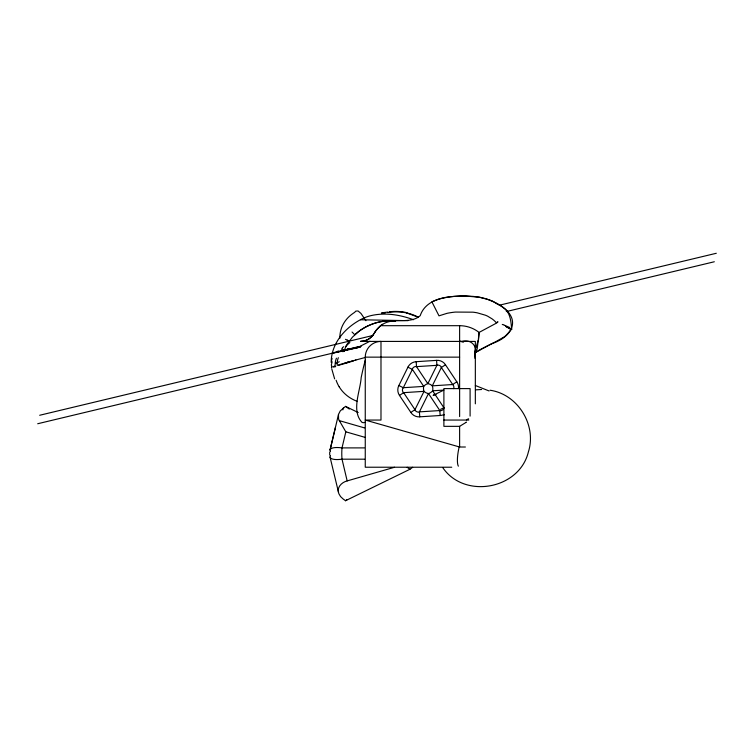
<?xml version="1.0" encoding="UTF-8"?>
<svg xmlns="http://www.w3.org/2000/svg" width="754" height="754" viewBox="0 0 754 754"><rect width="100%" height="100%" fill="white"/><g stroke="black" fill="none" stroke-linecap="round" stroke-linejoin="round"><path stroke-width="1.13" d="M474.681 352.514L474.737 352.815A15.73 15.73 0 0 1 475.34 357.142L474.643 352.024M474.643 351.864L476.113 346.991M329.705 452.089L329.705 455.001M331.185 362.391C331.213 342.533 346.34 326.275 363.475 318.188A55.381 42.252 33.5 0 1 371.42 315.521C385.417 312.382 400.148 314.748 413.437 319.724M478.347 339.724L477.15 349.13L474.737 352.815M478.413 338.866L479.073 332.429L496.094 323.306A5.872 5.872 0 0 1 496.905 322.797L497.753 322.128A1.178 1.178 0 0 1 497.942 321.788L496.264 322.674L495.566 321.977A1.319 1.319 0 0 0 495.34 321.656L494.04 320.45A3.45 3.45 0 0 0 493.738 320.167L493.304 319.837A12.205 12.205 0 0 1 492.871 319.507L492.55 319.244A13.233 13.233 0 0 0 492.004 318.819L487.423 316.058A10.264 10.264 0 0 1 486.933 315.86L486.123 315.502A21.461 21.461 0 0 0 485.482 315.229L477.15 312.806A60.885 60.885 0 0 0 472.975 312.175L455.407 312.071A77.69 77.69 0 0 0 447.047 313.325L438.998 315.841L431.882 301.817L437.414 299.621A63.477 63.477 0 0 1 442.918 298.141L443.795 297.953A93.939 93.939 0 0 1 453.88 296.426L464.134 295.936L473.691 296.426M331.543 360.666L332.062 358.348M358.197 412.551L345.53 406.368L340.271 410.883L338.499 414.417L330.148 449.657M342.863 409.865L343.315 407.961M338.499 414.417L338.555 418.866A27.775 13.695 5.1 0 0 338.65 419.158L338.753 419.441A25.297 12.469 5.1 0 0 339.328 420.638L345.832 431.816L342.014 447.895A15.721 3.591 90 0 0 342.014 459.186L347.17 480.911C342.165 482.108 337.076 486.773 338.414 492.334M330.054 449.95L335.436 427.48M365.256 360.167L363.777 366.001A358.518 358.518 0 0 0 361.175 377.594C360.224 391.496 351.072 410.76 362.005 422.363A3.977 3.977 0 0 0 363.928 422.645L365.256 422.306M332.146 361.732L331.289 365.134L332.024 366.463M476.179 346.84L478.573 339.309L479.073 332.429A31.451 31.451 0 0 0 459.62 325.69L380.582 325.69L377.556 328.546M403.315 387.716L412.381 369.394L407.933 367.189L398.875 385.52L403.315 387.716L423.72 386.397A6.286 4.675 -33.7 0 1 427.848 383.654L436.905 365.322L436.585 360.374L416.189 361.694A9.849 9.849 0 0 0 407.895 367.179M398.838 385.501A9.849 9.849 0 0 0 399.479 395.435L410.855 412.429L414.973 409.676L424.04 391.345A6.286 4.675 86.3 0 1 423.72 386.397L412.381 369.394M443.889 414.549A10.056 10.056 0 0 1 440.138 415.501L419.742 416.821L419.422 411.873L428.479 393.55A6.286 4.675 -33.7 0 0 432.608 390.798L443.889 390.072L433.154 395.36A6.286 3.11 0 0 1 436.029 394.549M458.423 388.602A9.425 9.425 0 0 0 458.507 386.642A9.877 9.877 0 0 0 456.801 381.788L445.473 364.766L441.354 367.518L432.287 385.85A6.286 4.675 86.3 0 1 432.608 390.798L443.889 407.716L440.534 409.375M336.35 352.486L336.689 351.835M342.57 347.896L343.456 346.67M376.058 330.441L375.011 331.996L377.509 328.593M376.095 330.384L380.327 325.898M380.516 325.747L380.582 325.69A18.388 18.388 0 0 1 382.636 324.333C393.956 317 410.119 324.644 420.214 315.662C424.766 301.902 439.836 297.406 452.975 296.511A103.157 103.157 0 0 1 464.332 295.936L479.619 297.274L489.403 299.885A27.125 27.125 0 0 1 490.807 300.422M380.647 325.643L382.636 324.333M330.054 457.131L338.838 493.681L340.563 496.575L343.164 499.016L345.53 500.722L347.01 499.657M345.53 500.722L409.931 469.271L412.664 467.291M475.416 352.533L474.775 352.966L476.735 351.675A67.606 67.606 0 0 1 478.441 350.638L481.429 348.932M399.507 395.416L403.635 392.664L424.04 391.345A6.286 4.675 26.3 0 0 428.479 393.55L439.827 410.553L440.138 415.501M475.463 352.504L492.975 343.079M416.189 361.694L416.5 366.642L427.848 383.654A6.286 4.675 26.3 0 1 432.287 385.85L452.692 384.531L456.82 381.778M350.195 349.432A53.986 1.376 -13.9 0 0 357.16 347.82L369.988 341.232M503.295 337.415C506.141 336.463 512.927 326.746 511.664 329.47C511.024 321.421 510.401 312.184 503.135 307.538A6.786 6.786 0 0 0 502.607 307.085L496.255 302.976L486.575 298.942A37.493 37.493 0 0 0 485.774 298.697L480.081 297.359A78.331 78.331 0 0 0 474.266 296.492M503.125 337.528L495.878 341.609M470.1 416.114L470.1 388.602L443.889 388.602L443.889 426.34L459.62 426.34L465.812 422.551M482.211 348.518L487.169 345.954M495.453 341.826L493.38 342.872M491.533 343.796C513.719 336.435 521.768 317.981 498.752 304.475C496.321 304.154 494.794 302.166 492.673 301.214M488.036 345.521L488.912 345.087M489.798 344.644L491.372 343.871M395.558 321.176C380.855 319.376 365.615 324.767 354.795 334.776A15.73 0.528 46.9 0 0 352.033 332.024M333.918 366.406L334.399 366.237M344.126 349.979L344.606 349.818A27.323 0.697 -13.9 0 1 345.511 349.526M334.437 366.208L335.191 365.963A15.73 14.194 79.2 0 1 336.444 358.207M347.255 349.008L348.037 348.782M347.17 480.911L394.531 467.263M346.972 362.457L348.141 362.137M349.319 361.816L337.189 365.313A15.73 13.421 78.5 0 1 338.348 357.698M348.659 361.995L350.506 361.486M350.431 361.505L352.231 361.015M351.713 361.157L354.154 360.487M354.06 360.506L355.916 360.007M355.388 360.148L365.256 357.471M357.16 347.82L360.535 346.991M39.679 415.266L373.418 335.36M499.139 305.266L716.3 253.278M358.536 346.699L332.316 352.976A34.759 0.886 -13.9 0 0 334.974 352.721M37.7 423.739L361.157 346.312M506.311 311.562L714.321 261.761M360.101 346.831L355.228 347.952M350.195 349.432L335.605 352.599M354.38 348.141L356.039 347.764M354.748 348.056L346.887 349.781A15.73 13.421 78.5 0 0 342.863 351.722M382.325 313.296L385.049 312.778L381.958 313.353M382.928 313.202L385.153 312.787M381.42 312.882L387.829 312.062M387.81 312.542C398.121 310.987 409.139 312.109 418.347 317.274M344.239 350.29L342.401 350.261M475.859 389.846L481.618 389.507M416.5 366.642L436.905 365.322M419.422 411.873L439.827 410.553M360.478 341.421L364.616 340.865L368.517 339.215L372.108 336.275L374.983 332.052L374.21 333.362A15.73 15.73 0 0 1 360.478 341.421L475.34 341.421L475.34 403.824M463.625 341.939L463.135 341.816A15.73 15.73 0 0 0 459.62 341.421L461.231 341.421M451.75 467.226L365.256 467.226L365.256 357.142L459.62 357.142M443.889 420.053L468.809 420.053M365.256 357.142A15.73 15.73 0 0 1 380.987 341.421L380.987 420.053L365.256 420.053L459.62 447.009L465.406 447.009M364.361 447.895L342.014 447.895A15.73 4.929 13.4 0 0 330.469 451.58M364.597 459.186L342.014 459.186A15.73 4.929 -13.4 0 1 330.469 455.501M462.042 341.421C470.317 339.036 477.225 345.153 475.331 353.419M360.459 319.762L408.037 320.657M460.411 341.439L463.135 341.816M490.081 390.242C517.932 394.257 536.999 425.369 528.365 451.995C519.299 489.393 464.341 499.44 442.702 467.546M406.576 312.929L418.074 317.123M339.328 420.638L364.625 427.933M345.832 431.816L365.011 437.348M475.34 385.492L489.092 390.958M356.981 401.269C349.715 398.527 343.24 393.513 339.206 386.83M492.437 301.11L491.043 300.516M509.761 327.538L504.313 325.181M503.832 324.965L503.333 324.757M345.455 339.309L349.159 341.176M347.236 340.139L348.188 340.638M502.729 324.682L502.258 324.418M505.651 326.322L507.037 327.113M505.934 326.482L510.599 329.14L507.555 327.406M349.328 409.083L348.659 408.621M348.197 408.291L345.53 406.368M407.198 467.291L409.931 469.271M441.354 367.518L452.692 384.531M403.635 392.664L414.973 409.676M365.926 320.714L360.959 313.447L358.084 310.987L355.794 311.11L354.898 312.071A5.655 4.317 33.5 0 1 354.512 312.429L353.843 312.882A18.303 13.968 33.5 0 0 353.532 313.08L352.335 313.937A51.3 39.142 33.5 0 0 341.496 328.009A46.371 35.381 33.5 0 0 339.818 338.339M334.625 378.876L331.694 368.687M475.331 356.67L475.34 357.142M475.34 354.795L475.34 355.982M459.62 325.69L459.62 416.557M459.62 426.34L459.62 447.009M368.697 325.577A49.095 40.49 -40.3 0 1 394.973 321.129M368.697 325.568A44.458 36.663 -40.3 0 0 358.631 331.524L352.476 337.113L347.519 343.654A30.367 25.042 -40.3 0 0 344.107 351.213M339.187 386.84A48.02 38.284 -48.5 0 1 336.105 380.223M337.679 352.033A45.702 36.305 -49.7 0 1 338.16 350.808M389.366 311.76A63.025 51.281 -47.5 0 1 406.698 312.627M353.343 361.043A68.435 0.867 -15.4 0 1 348.103 362.438M344.616 363.249A50.829 1.678 -14 0 1 348.621 362.127M338.725 365.304A44.382 1.697 -13.7 0 1 348.112 362.617M331.562 367.368A38.501 1.819 -13.1 0 1 331.769 366.896M331.506 367.509A36.663 1.517 -14.5 0 1 331.637 367.358M335.7 366.632A38.096 1.536 -15.2 0 1 332.976 367.085M342.344 351.383A15.73 14.194 79.2 0 1 345.615 350.026M346.265 349.46A16.399 3.864 -26.8 0 1 344.889 349.781M343.485 350.224A22.733 0.584 -13.9 0 0 344.804 350.186L345.125 350.12A29.491 0.754 -13.9 0 0 352.797 348.499M359.705 346.915A46.465 1.188 -13.9 0 1 356.962 347.556M342.57 350.101A5.58 1.81 -36.8 0 1 342.25 348.018M345.294 346.849A16.324 5.335 -41.2 0 1 349.847 342.58M339.243 361.722A32.045 4.439 -35.4 0 1 335.511 363.494M458.366 466.17A19.821 4.939 -76.7 0 1 459.167 446.924M475.058 357.085A19.821 4.43 14.8 0 1 474.85 358.263M436.858 365.19A3.817 3.61 26.3 0 1 441.486 367.471M452.692 384.521A3.61 3.412 86.3 0 1 453.635 388.64M412.24 369.356A3.817 3.61 -33.7 0 1 416.528 366.501M403.541 392.768A3.817 3.61 86.3 0 1 403.211 387.622M419.46 412.004A3.817 3.61 26.3 0 1 414.841 409.724M444.021 408.037A3.77 3.572 -33.7 0 1 439.799 410.666M436.585 360.337A9.849 9.849 0 0 1 445.51 364.748M419.742 416.858A9.849 9.849 0 0 1 410.817 412.447M443.691 414.446A6.286 3.11 0 0 1 443.889 415.209M466.434 419.893A12.337 6.249 -51.6 0 1 468.639 418.781M465.878 422.391A17.644 4.543 -35.3 0 1 466.387 422.099"/></g></svg>
